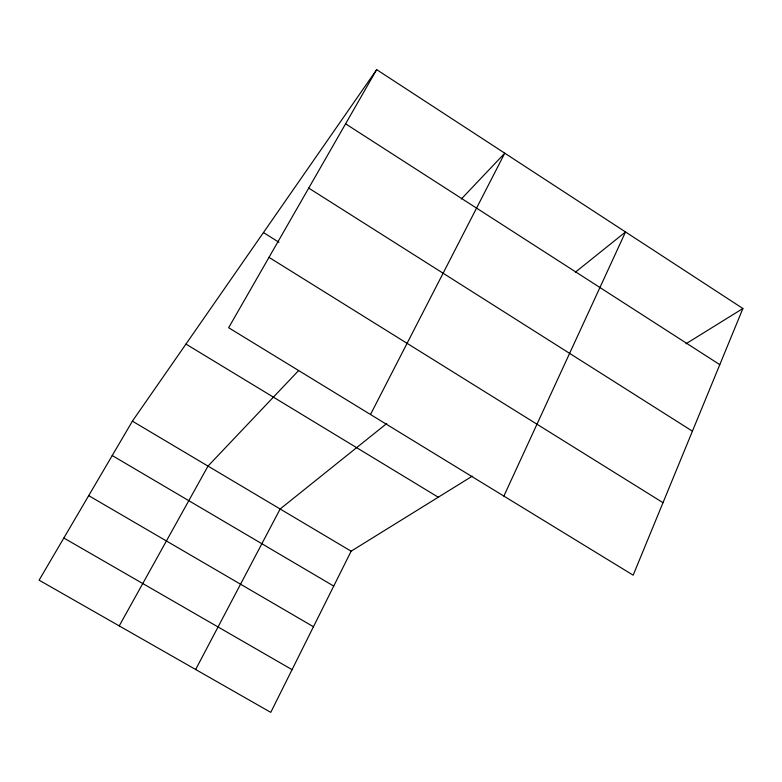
<?xml version="1.0" encoding="UTF-8"?>
<svg xmlns="http://www.w3.org/2000/svg" width="782" height="782" viewBox="0 0 782 782"><rect width="100%" height="100%" fill="white"/><g stroke="black" fill="none" stroke-linecap="round" stroke-linejoin="round"><path stroke-width="1.17" d="M742.9 308.509L633.166 575.181L228.647 327.726L376.66 69.637L742.9 308.509L685.922 343.806M503.862 496.091L625.532 231.961L575.337 272.224M472.348 476.111L351.128 551.193L270.767 712.363L39.1 580.176L132.402 421.156L376.66 69.637M370.502 414.509L504.771 153.204L461.331 198.999M195.656 669.5L280.152 508.994L386.777 423.473M119.235 625.903L208.002 466.101L298.577 370.6M63.841 538.006L292.057 669.656M88.698 495.641L313.465 626.744M112.227 455.544L333.738 586.08M132.402 421.156L351.128 551.193M185.96 344.08L438.272 497.215M268.998 257.356L662.999 502.679M263.446 232.567L278.93 242.244M308.724 188.1L692.422 431.165M345.585 123.82L719.792 364.656"/></g></svg>
